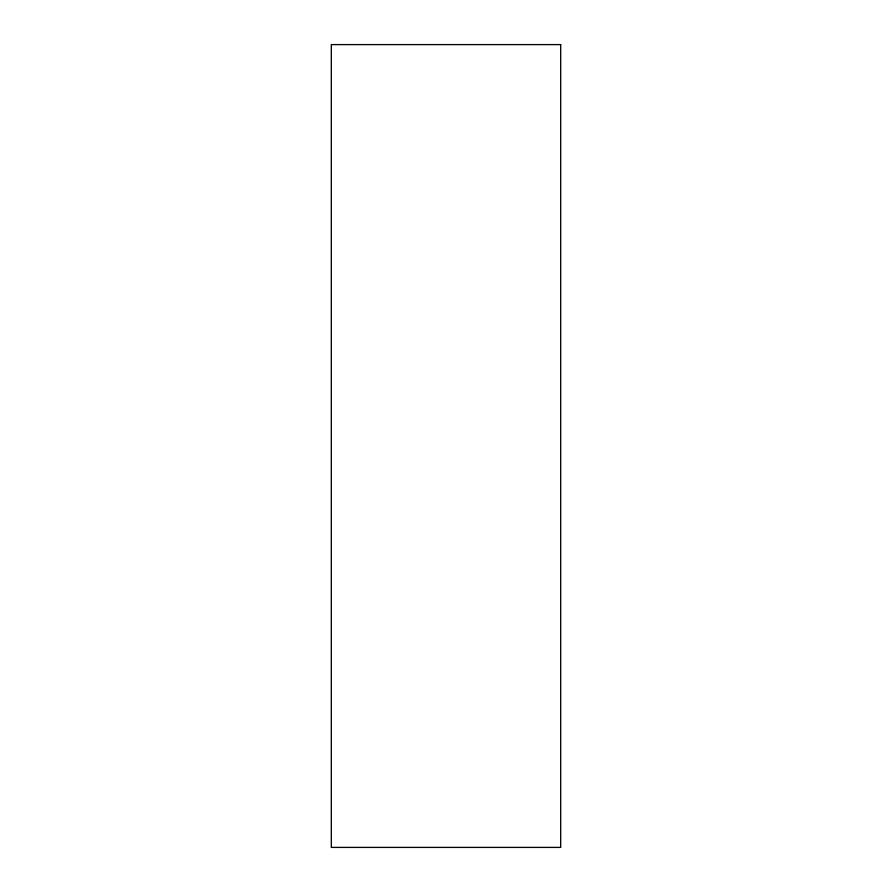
<?xml version="1.0" encoding="UTF-8"?>
<svg xmlns="http://www.w3.org/2000/svg" width="892" height="892" viewBox="0 0 892 892"><rect width="100%" height="100%" fill="white"/><g stroke="black" fill="none" stroke-linecap="round" stroke-linejoin="round"><path stroke-width="1.34" d="M560.689 44.6L331.311 44.6L331.311 847.4L560.689 847.4L560.689 44.6"/></g></svg>
